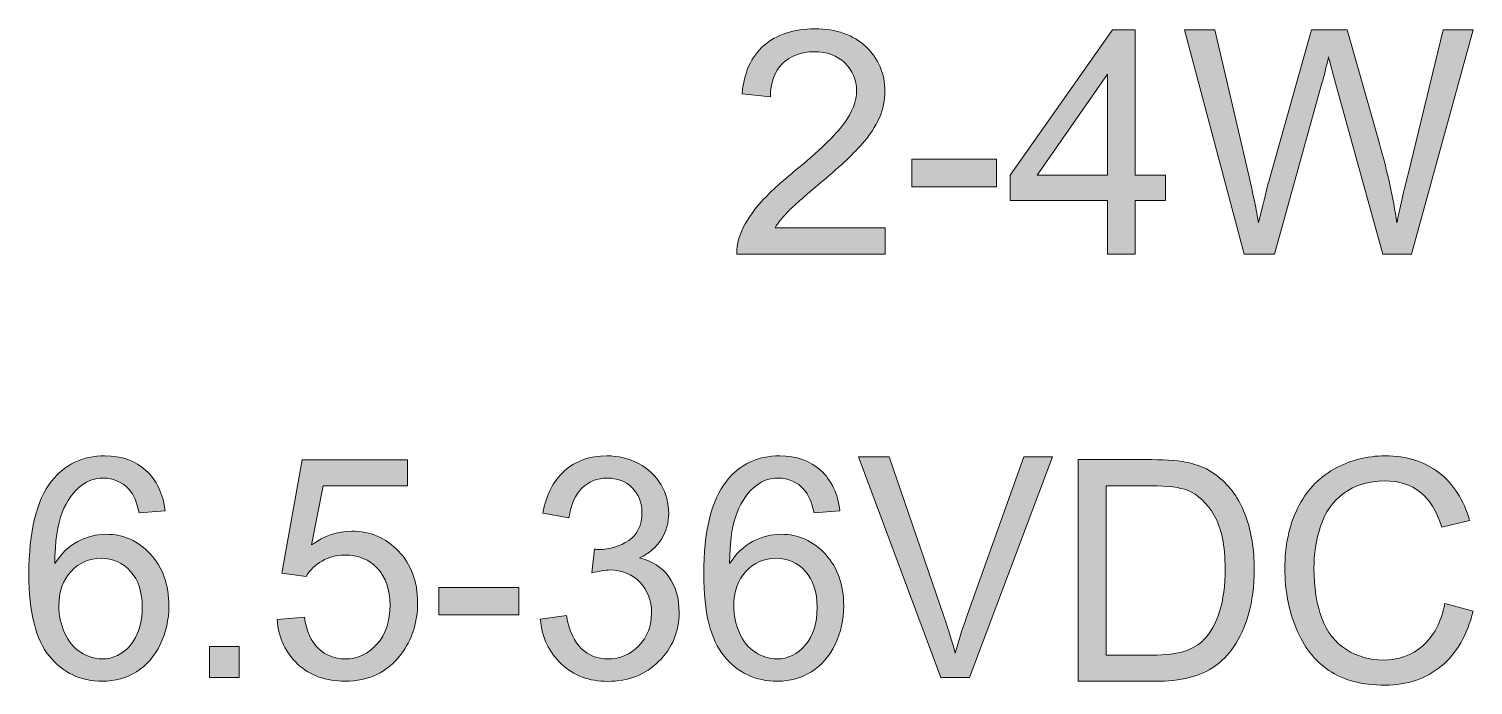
# Model space of a CAD drawing. Header units: millimetres. Extents: x 131.2 to 165.8, y -128.9 to -81.
# Drawn here: x 158.21 to 165.65, y -124.59 to -121.21 of the extents above; entities that cross this region are included whole.
import ezdxf

# ---------------------------------------------------------------- set-up
doc = ezdxf.new("R2010")
doc.units = ezdxf.units.MM
doc.header["$MEASUREMENT"] = 0
doc.layers.add('Capa 1', color=7, linetype='Continuous')

# ---------------------------------------------------------------- blocks, each defined once
blk = doc.blocks.new('block 2')
at = {"layer": 'Capa 1'}
h = blk.add_hatch(color=255, dxfattribs=at)
h.dxf.hatch_style = 2
edge = h.paths.add_edge_path()
edge.add_spline(control_points=[(162.622, -122.2353), (162.622, -122.2353), (162.622, -122.3717), (162.622, -122.3717), (162.622, -122.3717), (161.858, -122.3717), (161.858, -122.3717), (161.8568, -122.3374), (161.8624, -122.3046), (161.8746, -122.2731), (161.8939, -122.2211), (161.925, -122.1698), (161.968, -122.1194), (162.011, -122.0689), (162.0729, -122.0106), (162.1537, -121.9443), (162.2794, -121.8415), (162.3642, -121.7599), (162.4083, -121.6995), (162.4525, -121.6392), (162.4745, -121.5825), (162.4745, -121.5289), (162.4745, -121.4725), (162.4544, -121.4252), (162.4142, -121.3866), (162.374, -121.3479), (162.3216, -121.3286), (162.2569, -121.3286), (162.1887, -121.3286), (162.134, -121.3491), (162.093, -121.3901), (162.052, -121.4311), (162.0311, -121.4879), (162.0307, -121.5604), (162.0307, -121.5604), (161.8848, -121.5454), (161.8848, -121.5454), (161.8947, -121.4366), (161.9325, -121.3538), (161.9976, -121.2967), (162.0626, -121.2395), (162.1501, -121.2111), (162.2601, -121.2111), (162.3709, -121.2111), (162.4588, -121.2419), (162.5234, -121.3034), (162.5881, -121.3649), (162.6204, -121.441), (162.6204, -121.532), (162.6204, -121.5781), (162.6109, -121.6239), (162.592, -121.6684), (162.5731, -121.713), (162.5416, -121.7603), (162.4978, -121.8095), (162.454, -121.8588), (162.3811, -121.9266), (162.279, -122.0129), (162.1939, -122.0843), (162.1391, -122.1328), (162.115, -122.1584), (162.091, -122.184), (162.0709, -122.2096), (162.0551, -122.2353), (162.0551, -122.2353), (162.622, -122.2353), (162.622, -122.2353)], knot_values=[0, 0, 0, 0, 1, 1, 1, 2, 2, 2, 3, 3, 3, 4, 4, 4, 5, 5, 5, 6, 6, 6, 7, 7, 7, 8, 8, 8, 9, 9, 9, 10, 10, 10, 11, 11, 11, 12, 12, 12, 13, 13, 13, 14, 14, 14, 15, 15, 15, 16, 16, 16, 17, 17, 17, 18, 18, 18, 19, 19, 19, 20, 20, 20, 21, 21, 21, 22, 22, 22, 22], degree=3, periodic=1)
h = blk.add_hatch(color=255, dxfattribs=at)
h.dxf.hatch_style = 2
h.paths.add_polyline_path([(163.7667, -122.3717), (163.7667, -122.0949), (163.2653, -122.0949), (163.2653, -121.9648), (163.7927, -121.2159), (163.9086, -121.2159), (163.9086, -121.9648), (164.0647, -121.9648), (164.0647, -122.0949), (163.9086, -122.0949), (163.9086, -122.3717)])
h.paths.add_polyline_path([(163.7667, -121.9648), (163.7667, -121.4437), (163.4048, -121.9648)])
h = blk.add_hatch(color=255, dxfattribs=at)
h.dxf.hatch_style = 2
edge = h.paths.add_edge_path()
edge.add_spline(control_points=[(164.4692, -122.3717), (164.4692, -122.3717), (164.1625, -121.2159), (164.1625, -121.2159), (164.1625, -121.2159), (164.3194, -121.2159), (164.3194, -121.2159), (164.3194, -121.2159), (164.4952, -121.9735), (164.4952, -121.9735), (164.5141, -122.0527), (164.5303, -122.1316), (164.5441, -122.21), (164.5736, -122.0866), (164.591, -122.0153), (164.5961, -121.9964), (164.5961, -121.9964), (164.8161, -121.2159), (164.8161, -121.2159), (164.8161, -121.2159), (165.0006, -121.2159), (165.0006, -121.2159), (165.0006, -121.2159), (165.1661, -121.8009), (165.1661, -121.8009), (165.2075, -121.9459), (165.2375, -122.0823), (165.256, -122.21), (165.2706, -122.1371), (165.2899, -122.0531), (165.3135, -121.9585), (165.3135, -121.9585), (165.4949, -121.2159), (165.4949, -121.2159), (165.4949, -121.2159), (165.6486, -121.2159), (165.6486, -121.2159), (165.6486, -121.2159), (165.3317, -122.3717), (165.3317, -122.3717), (165.3317, -122.3717), (165.1843, -122.3717), (165.1843, -122.3717), (165.1843, -122.3717), (164.9406, -121.491), (164.9406, -121.491), (164.9201, -121.4173), (164.9079, -121.3724), (164.9044, -121.3554), (164.8922, -121.4086), (164.8811, -121.4536), (164.8705, -121.491), (164.8705, -121.491), (164.6253, -122.3717), (164.6253, -122.3717), (164.6253, -122.3717), (164.4692, -122.3717), (164.4692, -122.3717)], knot_values=[0, 0, 0, 0, 1, 1, 1, 2, 2, 2, 3, 3, 3, 4, 4, 4, 5, 5, 5, 6, 6, 6, 7, 7, 7, 8, 8, 8, 9, 9, 9, 10, 10, 10, 11, 11, 11, 12, 12, 12, 13, 13, 13, 14, 14, 14, 15, 15, 15, 16, 16, 16, 17, 17, 17, 18, 18, 18, 19, 19, 19, 19], degree=3, periodic=1)
h = blk.add_hatch(color=255, dxfattribs=at)
h.dxf.hatch_style = 2
h.paths.add_polyline_path([(162.7584, -122.0248), (162.7584, -121.8821), (163.1943, -121.8821), (163.1943, -122.0248)])
at = {"layer": 'Capa 1', "lineweight": 0}
for points in [[(163.7667, -122.3717), (163.7667, -122.0949), (163.2653, -122.0949), (163.2653, -121.9648), (163.7927, -121.2159), (163.9086, -121.2159), (163.9086, -121.9648), (164.0647, -121.9648), (164.0647, -122.0949), (163.9086, -122.0949), (163.9086, -122.3717), (163.7667, -122.3717)], [(163.7667, -121.9648), (163.7667, -121.4437), (163.4048, -121.9648), (163.7667, -121.9648)], [(162.7584, -122.0248), (162.7584, -121.8821), (163.1943, -121.8821), (163.1943, -122.0248), (162.7584, -122.0248)]]:
    blk.add_lwpolyline(points, dxfattribs=at)
for points, knots in [([(162.622, -122.2353), (162.622, -122.2353), (162.622, -122.3717), (162.622, -122.3717), (162.622, -122.3717), (161.858, -122.3717), (161.858, -122.3717), (161.8568, -122.3374), (161.8624, -122.3046), (161.8746, -122.2731), (161.8939, -122.2211), (161.925, -122.1698), (161.968, -122.1194), (162.011, -122.0689), (162.0729, -122.0106), (162.1537, -121.9443), (162.2794, -121.8415), (162.3642, -121.7599), (162.4083, -121.6995), (162.4525, -121.6392), (162.4745, -121.5825), (162.4745, -121.5289), (162.4745, -121.4725), (162.4544, -121.4252), (162.4142, -121.3866), (162.374, -121.3479), (162.3216, -121.3286), (162.2569, -121.3286), (162.1887, -121.3286), (162.134, -121.3491), (162.093, -121.3901), (162.052, -121.4311), (162.0311, -121.4879), (162.0307, -121.5604), (162.0307, -121.5604), (161.8848, -121.5454), (161.8848, -121.5454), (161.8947, -121.4366), (161.9325, -121.3538), (161.9976, -121.2967), (162.0626, -121.2395), (162.1501, -121.2111), (162.2601, -121.2111), (162.3709, -121.2111), (162.4588, -121.2419), (162.5234, -121.3034), (162.5881, -121.3649), (162.6204, -121.441), (162.6204, -121.532), (162.6204, -121.5781), (162.6109, -121.6239), (162.592, -121.6684), (162.5731, -121.713), (162.5416, -121.7603), (162.4978, -121.8095), (162.454, -121.8588), (162.3811, -121.9266), (162.279, -122.0129), (162.1939, -122.0843), (162.1391, -122.1328), (162.115, -122.1584), (162.091, -122.184), (162.0709, -122.2096), (162.0551, -122.2353), (162.0551, -122.2353), (162.622, -122.2353), (162.622, -122.2353)], [0, 0, 0, 0, 1, 1, 1, 2, 2, 2, 3, 3, 3, 4, 4, 4, 5, 5, 5, 6, 6, 6, 7, 7, 7, 8, 8, 8, 9, 9, 9, 10, 10, 10, 11, 11, 11, 12, 12, 12, 13, 13, 13, 14, 14, 14, 15, 15, 15, 16, 16, 16, 17, 17, 17, 18, 18, 18, 19, 19, 19, 20, 20, 20, 21, 21, 21, 22, 22, 22, 22]), ([(164.4692, -122.3717), (164.4692, -122.3717), (164.1625, -121.2159), (164.1625, -121.2159), (164.1625, -121.2159), (164.3194, -121.2159), (164.3194, -121.2159), (164.3194, -121.2159), (164.4952, -121.9735), (164.4952, -121.9735), (164.5141, -122.0527), (164.5303, -122.1316), (164.5441, -122.21), (164.5736, -122.0866), (164.591, -122.0153), (164.5961, -121.9964), (164.5961, -121.9964), (164.8161, -121.2159), (164.8161, -121.2159), (164.8161, -121.2159), (165.0006, -121.2159), (165.0006, -121.2159), (165.0006, -121.2159), (165.1661, -121.8009), (165.1661, -121.8009), (165.2075, -121.9459), (165.2375, -122.0823), (165.256, -122.21), (165.2706, -122.1371), (165.2899, -122.0531), (165.3135, -121.9585), (165.3135, -121.9585), (165.4949, -121.2159), (165.4949, -121.2159), (165.4949, -121.2159), (165.6486, -121.2159), (165.6486, -121.2159), (165.6486, -121.2159), (165.3317, -122.3717), (165.3317, -122.3717), (165.3317, -122.3717), (165.1843, -122.3717), (165.1843, -122.3717), (165.1843, -122.3717), (164.9406, -121.491), (164.9406, -121.491), (164.9201, -121.4173), (164.9079, -121.3724), (164.9044, -121.3554), (164.8922, -121.4086), (164.8811, -121.4536), (164.8705, -121.491), (164.8705, -121.491), (164.6253, -122.3717), (164.6253, -122.3717), (164.6253, -122.3717), (164.4692, -122.3717), (164.4692, -122.3717)], [0, 0, 0, 0, 1, 1, 1, 2, 2, 2, 3, 3, 3, 4, 4, 4, 5, 5, 5, 6, 6, 6, 7, 7, 7, 8, 8, 8, 9, 9, 9, 10, 10, 10, 11, 11, 11, 12, 12, 12, 13, 13, 13, 14, 14, 14, 15, 15, 15, 16, 16, 16, 17, 17, 17, 18, 18, 18, 19, 19, 19, 19])]:
    blk.add_open_spline(points, degree=3, knots=knots, dxfattribs=at)

msp = doc.modelspace()

# ---------------------------------------------------------------- hatches: boundary and pattern name
at = {"layer": 'Capa 1'}
h = msp.add_hatch(color=255, dxfattribs=at)
h.dxf.hatch_style = 2
edge = h.paths.add_edge_path()
edge.add_spline(control_points=[(158.9148, -123.6921), (158.9148, -123.6921), (158.7815, -123.703), (158.7815, -123.703), (158.7697, -123.6482), (158.7528, -123.6084), (158.7309, -123.5836), (158.6947, -123.5439), (158.65, -123.5239), (158.5969, -123.5239), (158.5542, -123.5239), (158.5168, -123.5364), (158.4845, -123.5611), (158.4423, -123.5932), (158.4091, -123.6399), (158.3847, -123.7014), (158.3604, -123.7629), (158.3478, -123.8505), (158.3467, -123.9641), (158.379, -123.913), (158.4185, -123.875), (158.4651, -123.8502), (158.5118, -123.8254), (158.5607, -123.813), (158.6118, -123.813), (158.7011, -123.813), (158.7772, -123.8473), (158.84, -123.9157), (158.9028, -123.9842), (158.9342, -124.0726), (158.9342, -124.1812), (158.9342, -124.2525), (158.9194, -124.3187), (158.8899, -124.3799), (158.8604, -124.4412), (158.8197, -124.4881), (158.7682, -124.5206), (158.7165, -124.5532), (158.6579, -124.5694), (158.5925, -124.5694), (158.4808, -124.5694), (158.3897, -124.5267), (158.3192, -124.4412), (158.2487, -124.3557), (158.2135, -124.2148), (158.2135, -124.0184), (158.2135, -123.7988), (158.2525, -123.6392), (158.3304, -123.5394), (158.3984, -123.4526), (158.49, -123.4092), (158.6051, -123.4092), (158.691, -123.4092), (158.7613, -123.4343), (158.8162, -123.4844), (158.871, -123.5345), (158.9039, -123.6038), (158.9148, -123.6921)], knot_values=[0, 0, 0, 0, 1, 1, 1, 2, 2, 2, 3, 3, 3, 4, 4, 4, 5, 5, 5, 6, 6, 6, 7, 7, 7, 8, 8, 8, 9, 9, 9, 10, 10, 10, 11, 11, 11, 12, 12, 12, 13, 13, 13, 14, 14, 14, 15, 15, 15, 16, 16, 16, 17, 17, 17, 18, 18, 18, 19, 19, 19, 19], degree=3, periodic=1)
edge = h.paths.add_edge_path()
edge.add_spline(control_points=[(158.3676, -124.182), (158.3676, -124.23), (158.3774, -124.276), (158.397, -124.3199), (158.4166, -124.3638), (158.444, -124.3973), (158.4793, -124.4202), (158.5145, -124.4433), (158.5515, -124.4547), (158.5902, -124.4547), (158.6468, -124.4547), (158.6954, -124.431), (158.7361, -124.3835), (158.7768, -124.3359), (158.7972, -124.2713), (158.7972, -124.1897), (158.7972, -124.1111), (158.7771, -124.0493), (158.7369, -124.0041), (158.6967, -123.9589), (158.6461, -123.9363), (158.585, -123.9363), (158.5244, -123.9363), (158.4731, -123.9589), (158.4309, -124.0041), (158.3887, -124.0493), (158.3676, -124.1086), (158.3676, -124.182)], knot_values=[0, 0, 0, 0, 1, 1, 1, 2, 2, 2, 3, 3, 3, 4, 4, 4, 5, 5, 5, 6, 6, 6, 7, 7, 7, 8, 8, 8, 9, 9, 9, 9], degree=3, periodic=1)
h = msp.add_hatch(color=255, dxfattribs=at)
h.dxf.hatch_style = 2
edge = h.paths.add_edge_path()
edge.add_spline(control_points=[(160.8465, -124.2501), (160.8465, -124.2501), (160.9804, -124.2316), (160.9804, -124.2316), (160.9958, -124.3106), (161.022, -124.3676), (161.059, -124.4024), (161.0959, -124.4373), (161.141, -124.4547), (161.1941, -124.4547), (161.2571, -124.4547), (161.3104, -124.432), (161.3538, -124.3865), (161.3972, -124.3411), (161.4189, -124.2848), (161.4189, -124.2176), (161.4189, -124.1535), (161.3989, -124.1007), (161.3587, -124.0591), (161.3184, -124.0175), (161.2673, -123.9967), (161.2053, -123.9967), (161.18, -123.9967), (161.1485, -124.0019), (161.1108, -124.0122), (161.1108, -124.0122), (161.1256, -123.8897), (161.1256, -123.8897), (161.1346, -123.8908), (161.1418, -123.8913), (161.1472, -123.8913), (161.2043, -123.8913), (161.2556, -123.8758), (161.3013, -123.8448), (161.347, -123.8138), (161.3698, -123.766), (161.3698, -123.7014), (161.3698, -123.6502), (161.3532, -123.6079), (161.3199, -123.5743), (161.2867, -123.5407), (161.2438, -123.5239), (161.1912, -123.5239), (161.1391, -123.5239), (161.0956, -123.541), (161.0609, -123.5751), (161.0261, -123.6092), (161.0038, -123.6603), (160.9939, -123.7285), (160.9939, -123.7285), (160.8598, -123.7037), (160.8598, -123.7037), (160.8762, -123.6102), (160.9134, -123.5377), (160.9715, -123.4863), (161.0296, -123.4349), (161.1018, -123.4092), (161.1882, -123.4092), (161.2477, -123.4092), (161.3025, -123.4225), (161.3527, -123.4492), (161.4028, -123.4758), (161.4412, -123.5121), (161.4678, -123.558), (161.4943, -123.604), (161.5076, -123.6528), (161.5076, -123.7045), (161.5076, -123.7536), (161.4949, -123.7983), (161.4696, -123.8386), (161.4443, -123.8789), (161.4068, -123.9109), (161.3572, -123.9347), (161.4217, -123.9502), (161.4718, -123.9824), (161.5076, -124.0312), (161.5433, -124.08), (161.5612, -124.1411), (161.5612, -124.2145), (161.5612, -124.3137), (161.5264, -124.3978), (161.4569, -124.4668), (161.3875, -124.5357), (161.2996, -124.5702), (161.1934, -124.5702), (161.0976, -124.5702), (161.018, -124.5405), (160.9548, -124.4811), (160.8915, -124.4217), (160.8554, -124.3447), (160.8465, -124.2501)], knot_values=[0, 0, 0, 0, 1, 1, 1, 2, 2, 2, 3, 3, 3, 4, 4, 4, 5, 5, 5, 6, 6, 6, 7, 7, 7, 8, 8, 8, 9, 9, 9, 10, 10, 10, 11, 11, 11, 12, 12, 12, 13, 13, 13, 14, 14, 14, 15, 15, 15, 16, 16, 16, 17, 17, 17, 18, 18, 18, 19, 19, 19, 20, 20, 20, 21, 21, 21, 22, 22, 22, 23, 23, 23, 24, 24, 24, 25, 25, 25, 26, 26, 26, 27, 27, 27, 28, 28, 28, 29, 29, 29, 30, 30, 30, 30], degree=3, periodic=1)
h = msp.add_hatch(color=255, dxfattribs=at)
h.dxf.hatch_style = 2
edge = h.paths.add_edge_path()
edge.add_spline(control_points=[(162.3891, -123.6921), (162.3891, -123.6921), (162.2558, -123.703), (162.2558, -123.703), (162.2439, -123.6482), (162.227, -123.6084), (162.2052, -123.5836), (162.169, -123.5439), (162.1243, -123.5239), (162.0711, -123.5239), (162.0284, -123.5239), (161.991, -123.5364), (161.9588, -123.5611), (161.9165, -123.5932), (161.8833, -123.6399), (161.859, -123.7014), (161.8347, -123.7629), (161.822, -123.8505), (161.821, -123.9641), (161.8533, -123.913), (161.8927, -123.875), (161.9394, -123.8502), (161.986, -123.8254), (162.0349, -123.813), (162.0861, -123.813), (162.1754, -123.813), (162.2515, -123.8473), (162.3143, -123.9157), (162.3771, -123.9842), (162.4084, -124.0726), (162.4084, -124.1812), (162.4084, -124.2525), (162.3937, -124.3187), (162.3641, -124.3799), (162.3346, -124.4412), (162.294, -124.4881), (162.2424, -124.5206), (162.1908, -124.5532), (162.1322, -124.5694), (162.0667, -124.5694), (161.955, -124.5694), (161.8639, -124.5267), (161.7935, -124.4412), (161.7229, -124.3557), (161.6877, -124.2148), (161.6877, -124.0184), (161.6877, -123.7988), (161.7267, -123.6392), (161.8046, -123.5394), (161.8726, -123.4526), (161.9642, -123.4092), (162.0794, -123.4092), (162.1652, -123.4092), (162.2356, -123.4343), (162.2904, -123.4844), (162.3453, -123.5345), (162.3781, -123.6038), (162.3891, -123.6921)], knot_values=[0, 0, 0, 0, 1, 1, 1, 2, 2, 2, 3, 3, 3, 4, 4, 4, 5, 5, 5, 6, 6, 6, 7, 7, 7, 8, 8, 8, 9, 9, 9, 10, 10, 10, 11, 11, 11, 12, 12, 12, 13, 13, 13, 14, 14, 14, 15, 15, 15, 16, 16, 16, 17, 17, 17, 18, 18, 18, 19, 19, 19, 19], degree=3, periodic=1)
edge = h.paths.add_edge_path()
edge.add_spline(control_points=[(161.8419, -124.182), (161.8419, -124.23), (161.8516, -124.276), (161.8713, -124.3199), (161.8909, -124.3638), (161.9183, -124.3973), (161.9535, -124.4202), (161.9887, -124.4433), (162.0257, -124.4547), (162.0645, -124.4547), (162.121, -124.4547), (162.1697, -124.431), (162.2104, -124.3835), (162.2511, -124.3359), (162.2715, -124.2713), (162.2715, -124.1897), (162.2715, -124.1111), (162.2514, -124.0493), (162.2111, -124.0041), (162.1709, -123.9589), (162.1203, -123.9363), (162.0593, -123.9363), (161.9987, -123.9363), (161.9473, -123.9589), (161.9051, -124.0041), (161.8629, -124.0493), (161.8419, -124.1086), (161.8419, -124.182)], knot_values=[0, 0, 0, 0, 1, 1, 1, 2, 2, 2, 3, 3, 3, 4, 4, 4, 5, 5, 5, 6, 6, 6, 7, 7, 7, 8, 8, 8, 9, 9, 9, 9], degree=3, periodic=1)
h = msp.add_hatch(color=255, dxfattribs=at)
h.dxf.hatch_style = 2
edge = h.paths.add_edge_path()
edge.add_spline(control_points=[(162.908, -124.5501), (162.908, -124.5501), (162.4851, -123.4139), (162.4851, -123.4139), (162.4851, -123.4139), (162.6415, -123.4139), (162.6415, -123.4139), (162.6415, -123.4139), (162.9252, -124.2393), (162.9252, -124.2393), (162.9479, -124.3054), (162.9671, -124.3675), (162.9825, -124.4253), (162.9993, -124.3633), (163.0189, -124.3013), (163.0413, -124.2393), (163.0413, -124.2393), (163.3361, -123.4139), (163.3361, -123.4139), (163.3361, -123.4139), (163.4836, -123.4139), (163.4836, -123.4139), (163.4836, -123.4139), (163.0562, -124.5501), (163.0562, -124.5501), (163.0562, -124.5501), (162.908, -124.5501), (162.908, -124.5501)], knot_values=[0, 0, 0, 0, 1, 1, 1, 2, 2, 2, 3, 3, 3, 4, 4, 4, 5, 5, 5, 6, 6, 6, 7, 7, 7, 8, 8, 8, 9, 9, 9, 9], degree=3, periodic=1)
h = msp.add_hatch(color=255, dxfattribs=at)
h.dxf.hatch_style = 2
edge = h.paths.add_edge_path()
edge.add_spline(control_points=[(165.5035, -124.1698), (165.5035, -124.1698), (165.6486, -124.208), (165.6486, -124.208), (165.6182, -124.332), (165.5635, -124.4266), (165.4845, -124.4917), (165.4054, -124.5569), (165.3089, -124.5895), (165.1947, -124.5895), (165.0765, -124.5895), (164.9804, -124.5644), (164.9064, -124.5143), (164.8323, -124.4643), (164.776, -124.3917), (164.7373, -124.2967), (164.6987, -124.2018), (164.6794, -124.0997), (164.6794, -123.9908), (164.6794, -123.8719), (164.7012, -123.7683), (164.7448, -123.6798), (164.7884, -123.5913), (164.8505, -123.5241), (164.931, -123.4781), (165.0116, -123.4322), (165.1002, -123.4092), (165.1969, -123.4092), (165.3066, -123.4092), (165.3988, -123.4383), (165.4736, -123.4964), (165.5484, -123.5545), (165.6005, -123.6363), (165.63, -123.7416), (165.63, -123.7416), (165.4871, -123.7767), (165.4871, -123.7767), (165.4617, -123.6937), (165.4247, -123.6332), (165.3764, -123.5953), (165.3281, -123.5574), (165.2672, -123.5385), (165.1939, -123.5385), (165.1096, -123.5385), (165.0392, -123.5595), (164.9827, -123.6015), (164.9261, -123.6435), (164.8863, -123.7), (164.8634, -123.7709), (164.8404, -123.8417), (164.829, -123.9147), (164.829, -123.99), (164.829, -124.087), (164.8425, -124.1718), (164.8698, -124.2442), (164.8969, -124.3166), (164.9391, -124.3707), (164.9965, -124.4065), (165.0538, -124.4423), (165.1159, -124.4602), (165.1827, -124.4602), (165.264, -124.4602), (165.3328, -124.4358), (165.3891, -124.387), (165.4454, -124.3382), (165.4836, -124.2659), (165.5035, -124.1698)], knot_values=[0, 0, 0, 0, 1, 1, 1, 2, 2, 2, 3, 3, 3, 4, 4, 4, 5, 5, 5, 6, 6, 6, 7, 7, 7, 8, 8, 8, 9, 9, 9, 10, 10, 10, 11, 11, 11, 12, 12, 12, 13, 13, 13, 14, 14, 14, 15, 15, 15, 16, 16, 16, 17, 17, 17, 18, 18, 18, 19, 19, 19, 20, 20, 20, 21, 21, 21, 22, 22, 22, 22], degree=3, periodic=1)
h = msp.add_hatch(color=255, dxfattribs=at)
h.dxf.hatch_style = 2
edge = h.paths.add_edge_path()
edge.add_spline(control_points=[(159.4911, -124.2525), (159.4911, -124.2525), (159.6318, -124.2401), (159.6318, -124.2401), (159.6422, -124.3114), (159.6664, -124.365), (159.7044, -124.4009), (159.7424, -124.4368), (159.7882, -124.4547), (159.8417, -124.4547), (159.9063, -124.4547), (159.9609, -124.4294), (160.0056, -124.3788), (160.0502, -124.3282), (160.0726, -124.261), (160.0726, -124.1773), (160.0726, -124.0977), (160.0511, -124.035), (160.0082, -123.989), (159.9652, -123.943), (159.909, -123.9199), (159.8395, -123.9199), (159.7963, -123.9199), (159.7574, -123.9302), (159.7226, -123.9506), (159.6879, -123.971), (159.6606, -123.9975), (159.6408, -124.0301), (159.6408, -124.0301), (159.5149, -124.013), (159.5149, -124.013), (159.5149, -124.013), (159.6206, -123.4294), (159.6206, -123.4294), (159.6206, -123.4294), (160.1634, -123.4294), (160.1634, -123.4294), (160.1634, -123.4294), (160.1634, -123.5627), (160.1634, -123.5627), (160.1634, -123.5627), (159.7279, -123.5627), (159.7279, -123.5627), (159.7279, -123.5627), (159.669, -123.8681), (159.669, -123.8681), (159.7346, -123.8205), (159.8033, -123.7968), (159.8753, -123.7968), (159.9706, -123.7968), (160.051, -123.8311), (160.1165, -123.8998), (160.182, -123.9685), (160.2148, -124.0569), (160.2148, -124.1649), (160.2148, -124.2677), (160.186, -124.3566), (160.1284, -124.4315), (160.0584, -124.5234), (159.9629, -124.5694), (159.8417, -124.5694), (159.7425, -124.5694), (159.6615, -124.5405), (159.5987, -124.4827), (159.5359, -124.4248), (159.5, -124.3481), (159.4911, -124.2525)], knot_values=[0, 0, 0, 0, 1, 1, 1, 2, 2, 2, 3, 3, 3, 4, 4, 4, 5, 5, 5, 6, 6, 6, 7, 7, 7, 8, 8, 8, 9, 9, 9, 10, 10, 10, 11, 11, 11, 12, 12, 12, 13, 13, 13, 14, 14, 14, 15, 15, 15, 16, 16, 16, 17, 17, 17, 18, 18, 18, 19, 19, 19, 20, 20, 20, 21, 21, 21, 22, 22, 22, 22], degree=3, periodic=1)
h = msp.add_hatch(color=255, dxfattribs=at)
h.dxf.hatch_style = 2
edge = h.paths.add_edge_path()
edge.add_spline(control_points=[(163.6152, -124.57), (163.6152, -124.57), (163.6152, -123.4287), (163.6152, -123.4287), (163.6152, -123.4287), (163.9929, -123.4287), (163.9929, -123.4287), (164.0781, -123.4287), (164.1432, -123.4342), (164.188, -123.445), (164.2509, -123.4601), (164.3045, -123.4874), (164.3488, -123.5268), (164.4067, -123.5777), (164.4499, -123.6426), (164.4786, -123.7218), (164.5073, -123.801), (164.5216, -123.8914), (164.5216, -123.9931), (164.5216, -124.0798), (164.5119, -124.1566), (164.4925, -124.2235), (164.473, -124.2905), (164.4481, -124.3459), (164.4177, -124.3898), (164.3873, -124.4336), (164.354, -124.4681), (164.3178, -124.4933), (164.2817, -124.5185), (164.2381, -124.5375), (164.187, -124.5505), (164.1358, -124.5635), (164.0772, -124.57), (164.0108, -124.57), (164.0108, -124.57), (163.6152, -124.57), (163.6152, -124.57)], knot_values=[0, 0, 0, 0, 1, 1, 1, 2, 2, 2, 3, 3, 3, 4, 4, 4, 5, 5, 5, 6, 6, 6, 7, 7, 7, 8, 8, 8, 9, 9, 9, 10, 10, 10, 11, 11, 11, 12, 12, 12, 12], degree=3, periodic=1)
edge = h.paths.add_edge_path()
edge.add_spline(control_points=[(163.7603, -124.4353), (163.7603, -124.4353), (163.9944, -124.4353), (163.9944, -124.4353), (164.0667, -124.4353), (164.1234, -124.4283), (164.1645, -124.4143), (164.2056, -124.4003), (164.2384, -124.3805), (164.2628, -124.3551), (164.2973, -124.3193), (164.3241, -124.2711), (164.3433, -124.2107), (164.3624, -124.1502), (164.372, -124.0769), (164.372, -123.9908), (164.372, -123.8714), (164.3532, -123.7797), (164.3156, -123.7156), (164.2779, -123.6515), (164.2322, -123.6085), (164.1783, -123.5867), (164.1395, -123.5711), (164.0769, -123.5633), (163.9906, -123.5633), (163.9906, -123.5633), (163.7603, -123.5633), (163.7603, -123.5633), (163.7603, -123.5633), (163.7603, -124.4353), (163.7603, -124.4353)], knot_values=[0, 0, 0, 0, 1, 1, 1, 2, 2, 2, 3, 3, 3, 4, 4, 4, 5, 5, 5, 6, 6, 6, 7, 7, 7, 8, 8, 8, 9, 9, 9, 10, 10, 10, 10], degree=3, periodic=1)
h = msp.add_hatch(color=255, dxfattribs=at)
h.dxf.hatch_style = 2
h.paths.add_polyline_path([(160.3248, -124.2274), (160.3248, -124.0871), (160.7365, -124.0871), (160.7365, -124.2274)])
h = msp.add_hatch(color=255, dxfattribs=at)
h.dxf.hatch_style = 2
h.paths.add_polyline_path([(159.1426, -124.5501), (159.1426, -124.3912), (159.2953, -124.3912), (159.2953, -124.5501)])

# ---------------------------------------------------------------- linework, layer by layer
at = {"layer": 'Capa 1', "lineweight": 0}
for points in [[(160.3248, -124.2274), (160.3248, -124.0871), (160.7365, -124.0871), (160.7365, -124.2274), (160.3248, -124.2274)], [(159.1426, -124.5501), (159.1426, -124.3912), (159.2953, -124.3912), (159.2953, -124.5501), (159.1426, -124.5501)]]:
    msp.add_lwpolyline(points, dxfattribs=at)
for points, knots in [([(158.9148, -123.6921), (158.9148, -123.6921), (158.7815, -123.703), (158.7815, -123.703), (158.7697, -123.6482), (158.7528, -123.6084), (158.7309, -123.5836), (158.6947, -123.5439), (158.65, -123.5239), (158.5969, -123.5239), (158.5542, -123.5239), (158.5168, -123.5364), (158.4845, -123.5611), (158.4423, -123.5932), (158.4091, -123.6399), (158.3847, -123.7014), (158.3604, -123.7629), (158.3478, -123.8505), (158.3467, -123.9641), (158.379, -123.913), (158.4185, -123.875), (158.4651, -123.8502), (158.5118, -123.8254), (158.5607, -123.813), (158.6118, -123.813), (158.7011, -123.813), (158.7772, -123.8473), (158.84, -123.9157), (158.9028, -123.9842), (158.9342, -124.0726), (158.9342, -124.1812), (158.9342, -124.2525), (158.9194, -124.3187), (158.8899, -124.3799), (158.8604, -124.4412), (158.8197, -124.4881), (158.7682, -124.5206), (158.7165, -124.5532), (158.6579, -124.5694), (158.5925, -124.5694), (158.4808, -124.5694), (158.3897, -124.5267), (158.3192, -124.4412), (158.2487, -124.3557), (158.2135, -124.2148), (158.2135, -124.0184), (158.2135, -123.7988), (158.2525, -123.6392), (158.3304, -123.5394), (158.3984, -123.4526), (158.49, -123.4092), (158.6051, -123.4092), (158.691, -123.4092), (158.7613, -123.4343), (158.8162, -123.4844), (158.871, -123.5345), (158.9039, -123.6038), (158.9148, -123.6921)], [0, 0, 0, 0, 1, 1, 1, 2, 2, 2, 3, 3, 3, 4, 4, 4, 5, 5, 5, 6, 6, 6, 7, 7, 7, 8, 8, 8, 9, 9, 9, 10, 10, 10, 11, 11, 11, 12, 12, 12, 13, 13, 13, 14, 14, 14, 15, 15, 15, 16, 16, 16, 17, 17, 17, 18, 18, 18, 19, 19, 19, 19]), ([(160.8465, -124.2501), (160.8465, -124.2501), (160.9804, -124.2316), (160.9804, -124.2316), (160.9958, -124.3106), (161.022, -124.3676), (161.059, -124.4024), (161.0959, -124.4373), (161.141, -124.4547), (161.1941, -124.4547), (161.2571, -124.4547), (161.3104, -124.432), (161.3538, -124.3865), (161.3972, -124.3411), (161.4189, -124.2848), (161.4189, -124.2176), (161.4189, -124.1535), (161.3989, -124.1007), (161.3587, -124.0591), (161.3184, -124.0175), (161.2673, -123.9967), (161.2053, -123.9967), (161.18, -123.9967), (161.1485, -124.0019), (161.1108, -124.0122), (161.1108, -124.0122), (161.1256, -123.8897), (161.1256, -123.8897), (161.1346, -123.8908), (161.1418, -123.8913), (161.1472, -123.8913), (161.2043, -123.8913), (161.2556, -123.8758), (161.3013, -123.8448), (161.347, -123.8138), (161.3698, -123.766), (161.3698, -123.7014), (161.3698, -123.6502), (161.3532, -123.6079), (161.3199, -123.5743), (161.2867, -123.5407), (161.2438, -123.5239), (161.1912, -123.5239), (161.1391, -123.5239), (161.0956, -123.541), (161.0609, -123.5751), (161.0261, -123.6092), (161.0038, -123.6603), (160.9939, -123.7285), (160.9939, -123.7285), (160.8598, -123.7037), (160.8598, -123.7037), (160.8762, -123.6102), (160.9134, -123.5377), (160.9715, -123.4863), (161.0296, -123.4349), (161.1018, -123.4092), (161.1882, -123.4092), (161.2477, -123.4092), (161.3025, -123.4225), (161.3527, -123.4492), (161.4028, -123.4758), (161.4412, -123.5121), (161.4678, -123.558), (161.4943, -123.604), (161.5076, -123.6528), (161.5076, -123.7045), (161.5076, -123.7536), (161.4949, -123.7983), (161.4696, -123.8386), (161.4443, -123.8789), (161.4068, -123.9109), (161.3572, -123.9347), (161.4217, -123.9502), (161.4718, -123.9824), (161.5076, -124.0312), (161.5433, -124.08), (161.5612, -124.1411), (161.5612, -124.2145), (161.5612, -124.3137), (161.5264, -124.3978), (161.4569, -124.4668), (161.3875, -124.5357), (161.2996, -124.5702), (161.1934, -124.5702), (161.0976, -124.5702), (161.018, -124.5405), (160.9548, -124.4811), (160.8915, -124.4217), (160.8554, -124.3447), (160.8465, -124.2501)], [0, 0, 0, 0, 1, 1, 1, 2, 2, 2, 3, 3, 3, 4, 4, 4, 5, 5, 5, 6, 6, 6, 7, 7, 7, 8, 8, 8, 9, 9, 9, 10, 10, 10, 11, 11, 11, 12, 12, 12, 13, 13, 13, 14, 14, 14, 15, 15, 15, 16, 16, 16, 17, 17, 17, 18, 18, 18, 19, 19, 19, 20, 20, 20, 21, 21, 21, 22, 22, 22, 23, 23, 23, 24, 24, 24, 25, 25, 25, 26, 26, 26, 27, 27, 27, 28, 28, 28, 29, 29, 29, 30, 30, 30, 30]), ([(162.3891, -123.6921), (162.3891, -123.6921), (162.2558, -123.703), (162.2558, -123.703), (162.2439, -123.6482), (162.227, -123.6084), (162.2052, -123.5836), (162.169, -123.5439), (162.1243, -123.5239), (162.0711, -123.5239), (162.0284, -123.5239), (161.991, -123.5364), (161.9588, -123.5611), (161.9165, -123.5932), (161.8833, -123.6399), (161.859, -123.7014), (161.8347, -123.7629), (161.822, -123.8505), (161.821, -123.9641), (161.8533, -123.913), (161.8927, -123.875), (161.9394, -123.8502), (161.986, -123.8254), (162.0349, -123.813), (162.0861, -123.813), (162.1754, -123.813), (162.2515, -123.8473), (162.3143, -123.9157), (162.3771, -123.9842), (162.4084, -124.0726), (162.4084, -124.1812), (162.4084, -124.2525), (162.3937, -124.3187), (162.3641, -124.3799), (162.3346, -124.4412), (162.294, -124.4881), (162.2424, -124.5206), (162.1908, -124.5532), (162.1322, -124.5694), (162.0667, -124.5694), (161.955, -124.5694), (161.8639, -124.5267), (161.7935, -124.4412), (161.7229, -124.3557), (161.6877, -124.2148), (161.6877, -124.0184), (161.6877, -123.7988), (161.7267, -123.6392), (161.8046, -123.5394), (161.8726, -123.4526), (161.9642, -123.4092), (162.0794, -123.4092), (162.1652, -123.4092), (162.2356, -123.4343), (162.2904, -123.4844), (162.3453, -123.5345), (162.3781, -123.6038), (162.3891, -123.6921)], [0, 0, 0, 0, 1, 1, 1, 2, 2, 2, 3, 3, 3, 4, 4, 4, 5, 5, 5, 6, 6, 6, 7, 7, 7, 8, 8, 8, 9, 9, 9, 10, 10, 10, 11, 11, 11, 12, 12, 12, 13, 13, 13, 14, 14, 14, 15, 15, 15, 16, 16, 16, 17, 17, 17, 18, 18, 18, 19, 19, 19, 19]), ([(162.908, -124.5501), (162.908, -124.5501), (162.4851, -123.4139), (162.4851, -123.4139), (162.4851, -123.4139), (162.6415, -123.4139), (162.6415, -123.4139), (162.6415, -123.4139), (162.9252, -124.2393), (162.9252, -124.2393), (162.9479, -124.3054), (162.9671, -124.3675), (162.9825, -124.4253), (162.9993, -124.3633), (163.0189, -124.3013), (163.0413, -124.2393), (163.0413, -124.2393), (163.3361, -123.4139), (163.3361, -123.4139), (163.3361, -123.4139), (163.4836, -123.4139), (163.4836, -123.4139), (163.4836, -123.4139), (163.0562, -124.5501), (163.0562, -124.5501), (163.0562, -124.5501), (162.908, -124.5501), (162.908, -124.5501)], [0, 0, 0, 0, 1, 1, 1, 2, 2, 2, 3, 3, 3, 4, 4, 4, 5, 5, 5, 6, 6, 6, 7, 7, 7, 8, 8, 8, 9, 9, 9, 9]), ([(165.5035, -124.1698), (165.5035, -124.1698), (165.6486, -124.208), (165.6486, -124.208), (165.6182, -124.332), (165.5635, -124.4266), (165.4845, -124.4917), (165.4054, -124.5569), (165.3089, -124.5895), (165.1947, -124.5895), (165.0765, -124.5895), (164.9804, -124.5644), (164.9064, -124.5143), (164.8323, -124.4643), (164.776, -124.3917), (164.7373, -124.2967), (164.6987, -124.2018), (164.6794, -124.0997), (164.6794, -123.9908), (164.6794, -123.8719), (164.7012, -123.7683), (164.7448, -123.6798), (164.7884, -123.5913), (164.8505, -123.5241), (164.931, -123.4781), (165.0116, -123.4322), (165.1002, -123.4092), (165.1969, -123.4092), (165.3066, -123.4092), (165.3988, -123.4383), (165.4736, -123.4964), (165.5484, -123.5545), (165.6005, -123.6363), (165.63, -123.7416), (165.63, -123.7416), (165.4871, -123.7767), (165.4871, -123.7767), (165.4617, -123.6937), (165.4247, -123.6332), (165.3764, -123.5953), (165.3281, -123.5574), (165.2672, -123.5385), (165.1939, -123.5385), (165.1096, -123.5385), (165.0392, -123.5595), (164.9827, -123.6015), (164.9261, -123.6435), (164.8863, -123.7), (164.8634, -123.7709), (164.8404, -123.8417), (164.829, -123.9147), (164.829, -123.99), (164.829, -124.087), (164.8425, -124.1718), (164.8698, -124.2442), (164.8969, -124.3166), (164.9391, -124.3707), (164.9965, -124.4065), (165.0538, -124.4423), (165.1159, -124.4602), (165.1827, -124.4602), (165.264, -124.4602), (165.3328, -124.4358), (165.3891, -124.387), (165.4454, -124.3382), (165.4836, -124.2659), (165.5035, -124.1698)], [0, 0, 0, 0, 1, 1, 1, 2, 2, 2, 3, 3, 3, 4, 4, 4, 5, 5, 5, 6, 6, 6, 7, 7, 7, 8, 8, 8, 9, 9, 9, 10, 10, 10, 11, 11, 11, 12, 12, 12, 13, 13, 13, 14, 14, 14, 15, 15, 15, 16, 16, 16, 17, 17, 17, 18, 18, 18, 19, 19, 19, 20, 20, 20, 21, 21, 21, 22, 22, 22, 22]), ([(159.4911, -124.2525), (159.4911, -124.2525), (159.6318, -124.2401), (159.6318, -124.2401), (159.6422, -124.3114), (159.6664, -124.365), (159.7044, -124.4009), (159.7424, -124.4368), (159.7882, -124.4547), (159.8417, -124.4547), (159.9063, -124.4547), (159.9609, -124.4294), (160.0056, -124.3788), (160.0502, -124.3282), (160.0726, -124.261), (160.0726, -124.1773), (160.0726, -124.0977), (160.0511, -124.035), (160.0082, -123.989), (159.9652, -123.943), (159.909, -123.9199), (159.8395, -123.9199), (159.7963, -123.9199), (159.7574, -123.9302), (159.7226, -123.9506), (159.6879, -123.971), (159.6606, -123.9975), (159.6408, -124.0301), (159.6408, -124.0301), (159.5149, -124.013), (159.5149, -124.013), (159.5149, -124.013), (159.6206, -123.4294), (159.6206, -123.4294), (159.6206, -123.4294), (160.1634, -123.4294), (160.1634, -123.4294), (160.1634, -123.4294), (160.1634, -123.5627), (160.1634, -123.5627), (160.1634, -123.5627), (159.7279, -123.5627), (159.7279, -123.5627), (159.7279, -123.5627), (159.669, -123.8681), (159.669, -123.8681), (159.7346, -123.8205), (159.8033, -123.7968), (159.8753, -123.7968), (159.9706, -123.7968), (160.051, -123.8311), (160.1165, -123.8998), (160.182, -123.9685), (160.2148, -124.0569), (160.2148, -124.1649), (160.2148, -124.2677), (160.186, -124.3566), (160.1284, -124.4315), (160.0584, -124.5234), (159.9629, -124.5694), (159.8417, -124.5694), (159.7425, -124.5694), (159.6615, -124.5405), (159.5987, -124.4827), (159.5359, -124.4248), (159.5, -124.3481), (159.4911, -124.2525)], [0, 0, 0, 0, 1, 1, 1, 2, 2, 2, 3, 3, 3, 4, 4, 4, 5, 5, 5, 6, 6, 6, 7, 7, 7, 8, 8, 8, 9, 9, 9, 10, 10, 10, 11, 11, 11, 12, 12, 12, 13, 13, 13, 14, 14, 14, 15, 15, 15, 16, 16, 16, 17, 17, 17, 18, 18, 18, 19, 19, 19, 20, 20, 20, 21, 21, 21, 22, 22, 22, 22]), ([(163.6152, -124.57), (163.6152, -124.57), (163.6152, -123.4287), (163.6152, -123.4287), (163.6152, -123.4287), (163.9929, -123.4287), (163.9929, -123.4287), (164.0781, -123.4287), (164.1432, -123.4342), (164.188, -123.445), (164.2509, -123.4601), (164.3045, -123.4874), (164.3488, -123.5268), (164.4067, -123.5777), (164.4499, -123.6426), (164.4786, -123.7218), (164.5073, -123.801), (164.5216, -123.8914), (164.5216, -123.9931), (164.5216, -124.0798), (164.5119, -124.1566), (164.4925, -124.2235), (164.473, -124.2905), (164.4481, -124.3459), (164.4177, -124.3898), (164.3873, -124.4336), (164.354, -124.4681), (164.3178, -124.4933), (164.2817, -124.5185), (164.2381, -124.5375), (164.187, -124.5505), (164.1358, -124.5635), (164.0772, -124.57), (164.0108, -124.57), (164.0108, -124.57), (163.6152, -124.57), (163.6152, -124.57)], [0, 0, 0, 0, 1, 1, 1, 2, 2, 2, 3, 3, 3, 4, 4, 4, 5, 5, 5, 6, 6, 6, 7, 7, 7, 8, 8, 8, 9, 9, 9, 10, 10, 10, 11, 11, 11, 12, 12, 12, 12]), ([(163.7603, -124.4353), (163.7603, -124.4353), (163.9944, -124.4353), (163.9944, -124.4353), (164.0667, -124.4353), (164.1234, -124.4283), (164.1645, -124.4143), (164.2056, -124.4003), (164.2384, -124.3805), (164.2628, -124.3551), (164.2973, -124.3193), (164.3241, -124.2711), (164.3433, -124.2107), (164.3624, -124.1502), (164.372, -124.0769), (164.372, -123.9908), (164.372, -123.8714), (164.3532, -123.7797), (164.3156, -123.7156), (164.2779, -123.6515), (164.2322, -123.6085), (164.1783, -123.5867), (164.1395, -123.5711), (164.0769, -123.5633), (163.9906, -123.5633), (163.9906, -123.5633), (163.7603, -123.5633), (163.7603, -123.5633), (163.7603, -123.5633), (163.7603, -124.4353), (163.7603, -124.4353)], [0, 0, 0, 0, 1, 1, 1, 2, 2, 2, 3, 3, 3, 4, 4, 4, 5, 5, 5, 6, 6, 6, 7, 7, 7, 8, 8, 8, 9, 9, 9, 10, 10, 10, 10]), ([(158.3676, -124.182), (158.3676, -124.23), (158.3774, -124.276), (158.397, -124.3199), (158.4166, -124.3638), (158.444, -124.3973), (158.4793, -124.4202), (158.5145, -124.4433), (158.5515, -124.4547), (158.5902, -124.4547), (158.6468, -124.4547), (158.6954, -124.431), (158.7361, -124.3835), (158.7768, -124.3359), (158.7972, -124.2713), (158.7972, -124.1897), (158.7972, -124.1111), (158.7771, -124.0493), (158.7369, -124.0041), (158.6967, -123.9589), (158.6461, -123.9363), (158.585, -123.9363), (158.5244, -123.9363), (158.4731, -123.9589), (158.4309, -124.0041), (158.3887, -124.0493), (158.3676, -124.1086), (158.3676, -124.182)], [0, 0, 0, 0, 1, 1, 1, 2, 2, 2, 3, 3, 3, 4, 4, 4, 5, 5, 5, 6, 6, 6, 7, 7, 7, 8, 8, 8, 9, 9, 9, 9]), ([(161.8419, -124.182), (161.8419, -124.23), (161.8516, -124.276), (161.8713, -124.3199), (161.8909, -124.3638), (161.9183, -124.3973), (161.9535, -124.4202), (161.9887, -124.4433), (162.0257, -124.4547), (162.0645, -124.4547), (162.121, -124.4547), (162.1697, -124.431), (162.2104, -124.3835), (162.2511, -124.3359), (162.2715, -124.2713), (162.2715, -124.1897), (162.2715, -124.1111), (162.2514, -124.0493), (162.2111, -124.0041), (162.1709, -123.9589), (162.1203, -123.9363), (162.0593, -123.9363), (161.9987, -123.9363), (161.9473, -123.9589), (161.9051, -124.0041), (161.8629, -124.0493), (161.8419, -124.1086), (161.8419, -124.182)], [0, 0, 0, 0, 1, 1, 1, 2, 2, 2, 3, 3, 3, 4, 4, 4, 5, 5, 5, 6, 6, 6, 7, 7, 7, 8, 8, 8, 9, 9, 9, 9])]:
    msp.add_open_spline(points, degree=3, knots=knots, dxfattribs=at)

# ---------------------------------------------------------------- block references
at = {"layer": 'Capa 1'}
msp.add_blockref('block 2', (0, 0), dxfattribs=at)

doc.saveas('drawing.dxf')
